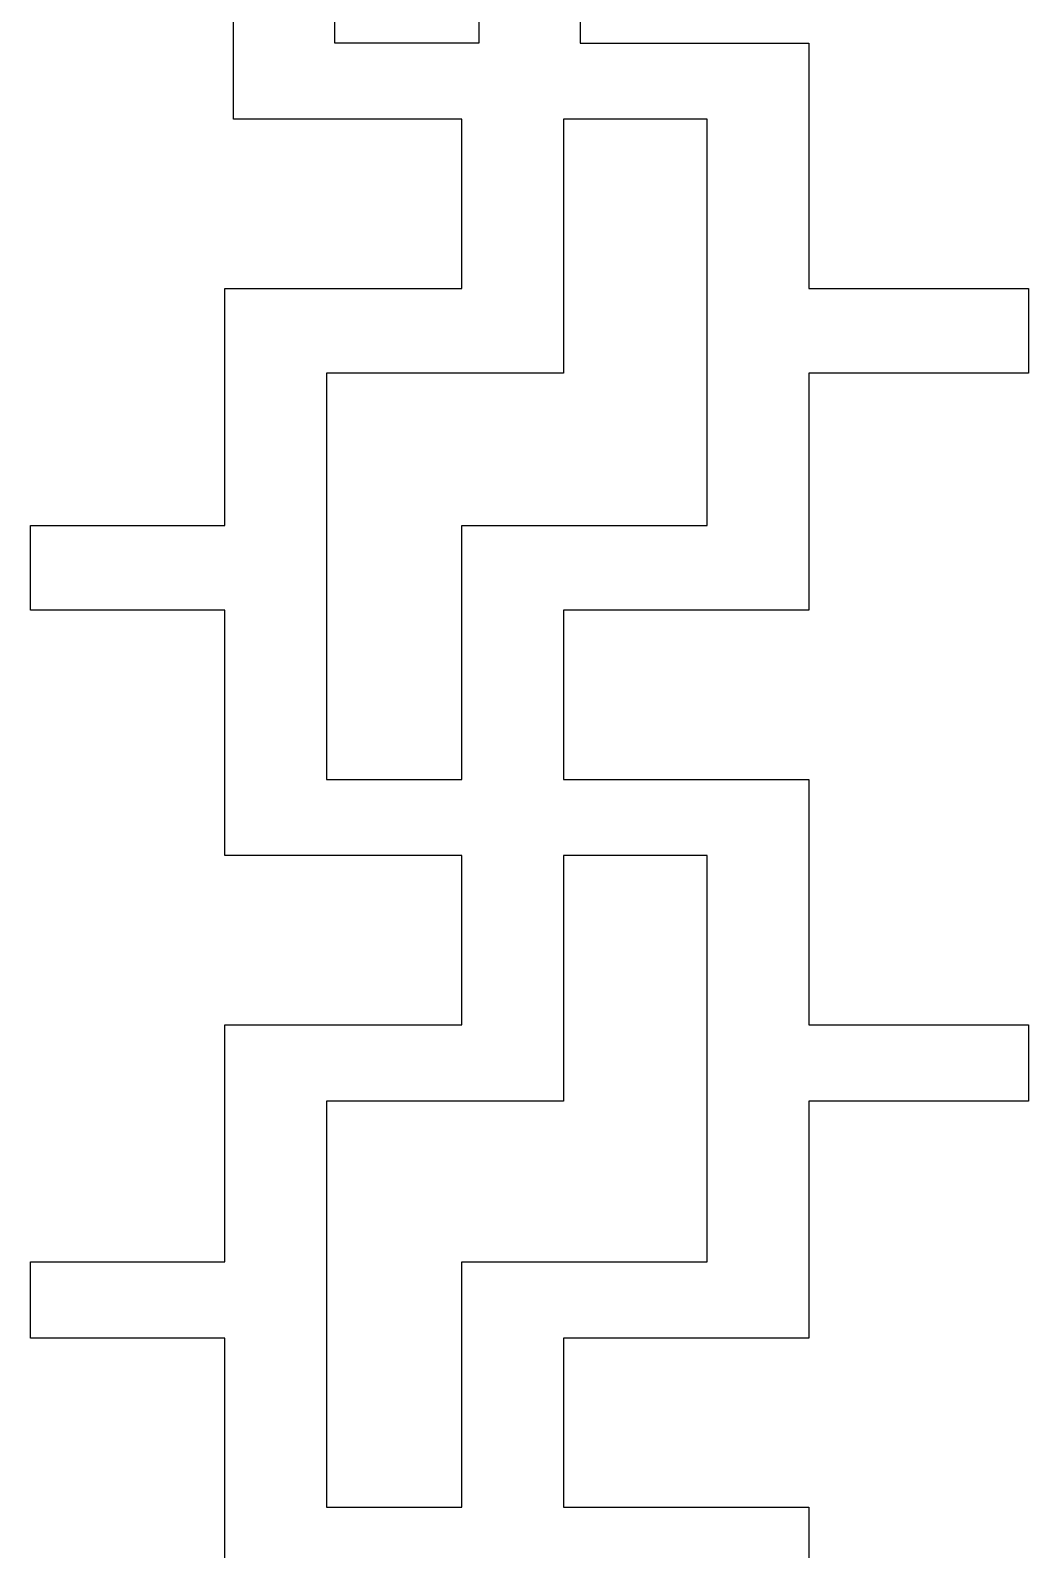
# Model space of a CAD drawing. Extents: x -66030 to 95157, y -13132 to 45879.
# Drawn here: x 14868 to 15329, y 34587 to 35289 of the extents above; entities that cross this region are included whole.
import ezdxf

# ---------------------------------------------------------------- set-up
doc = ezdxf.new("R2010")
doc.units = 0
doc.header["$LTSCALE"] = 100
doc.header["$MEASUREMENT"] = 0
doc.layers.add('3', color=11, linetype='CONTINUOUS')

msp = doc.modelspace()

# ---------------------------------------------------------------- linework, layer by layer
at = {"layer": '3'}
for points in [[(15009.11, 35396.02), (15009.11, 35470.23), (15122.38, 35470.23), (15122.38, 35505.39), (15122.38, 35505.39), (15122.38, 35583.5), (15184.88, 35583.5), (15184.88, 35396.02), (15122.38, 35396.02), (15075.51, 35396.02), (15075.51, 35360.86), (15075.51, 35282.75), (15009.11, 35282.75), (15009.11, 35396.02)], [(15009.11, 35396.02), (15009.11, 35396.02), (15009.11, 35470.23), (15122.38, 35470.23), (15122.38, 35470.23), (15122.38, 35505.39), (15122.38, 35505.39), (15122.38, 35583.5), (15184.88, 35583.5), (15184.88, 35396.02), (15122.38, 35396.02), (15075.51, 35396.02), (15075.51, 35396.02), (15075.51, 35360.86), (15075.51, 35282.75), (15009.11, 35282.75), (15009.11, 35396.02)], [(15067.7, 34942.93), (15067.7, 35060.11), (15180.97, 35060.11), (15180.97, 35130.41), (15180.97, 35247.59), (15114.57, 35247.59), (15114.57, 35130.41), (15067.7, 35130.41), (15005.2, 35130.41), (15005.2, 34942.93), (15067.7, 34942.93)], [(15067.7, 34942.93), (15067.7, 35060.11), (15180.97, 35060.11), (15180.97, 35130.41), (15180.97, 35247.59), (15114.57, 35247.59), (15114.57, 35130.41), (15114.57, 35130.41), (15067.7, 35130.41), (15005.2, 35130.41), (15005.2, 34942.93), (15067.7, 34942.93)], [(15005.2, 34607.01), (15067.7, 34607.01), (15067.7, 34685.13), (15067.7, 34720.29), (15114.57, 34720.29), (15180.97, 34720.29), (15180.97, 34907.77), (15114.57, 34907.77), (15114.57, 34829.65), (15114.57, 34829.65), (15114.57, 34794.5), (15005.2, 34794.5), (15005.2, 34607.01)], [(15005.2, 34607.01), (15067.7, 34607.01), (15067.7, 34685.13), (15067.7, 34720.29), (15114.57, 34720.29), (15180.97, 34720.29), (15180.97, 34907.77), (15114.57, 34907.77), (15114.57, 34829.65), (15114.57, 34829.65), (15114.57, 34794.5), (15005.2, 34794.5), (15005.2, 34607.01)]]:
    msp.add_lwpolyline(points, close=True, dxfattribs=at)
for points in [[(14958.33, 34567.95), (14958.33, 34607.01), (14958.33, 34685.13), (14868.49, 34685.13), (14868.49, 34720.29), (14958.33, 34720.29), (14958.33, 34829.65), (15005.2, 34829.65), (15005.2, 34829.65), (15067.7, 34829.65), (15067.7, 34907.77), (15005.2, 34907.77), (14958.33, 34907.77), (14958.33, 34942.93), (14958.33, 35021.05), (14868.49, 35021.05), (14868.49, 35060.11), (14958.33, 35060.11), (14958.33, 35130.41), (14958.33, 35169.47), (15005.2, 35169.47), (15067.7, 35169.47), (15067.7, 35247.59), (15009.11, 35247.59), (14962.24, 35247.59), (14962.24, 35360.86)], [(14958.33, 34567.95), (14958.33, 34607.01), (14958.33, 34685.13), (14868.49, 34685.13), (14868.49, 34720.29), (14958.33, 34720.29), (14958.33, 34829.65), (15005.2, 34829.65), (15005.2, 34829.65), (15067.7, 34829.65), (15067.7, 34907.77), (15005.2, 34907.77), (15005.2, 34907.77), (14958.33, 34907.77), (14958.33, 34907.77), (14958.33, 34942.93), (14958.33, 35021.05), (14868.49, 35021.05), (14868.49, 35060.11), (14958.33, 35060.11), (14958.33, 35130.41), (14958.33, 35169.47), (15005.2, 35169.47), (15067.7, 35169.47), (15067.7, 35247.59), (15067.7, 35247.59), (15009.11, 35247.59), (14962.24, 35247.59), (14962.24, 35247.59), (14962.24, 35360.86)], [(15122.38, 35360.86), (15122.38, 35282.75), (15180.97, 35282.75), (15227.84, 35282.75), (15227.84, 35247.59), (15227.84, 35169.47), (15329.4, 35169.47), (15329.4, 35130.41), (15227.84, 35130.41), (15227.84, 35021.05), (15180.97, 35021.05), (15180.97, 35021.05), (15114.57, 35021.05), (15114.57, 34942.93), (15180.97, 34942.93), (15227.84, 34942.93), (15227.84, 34907.77), (15227.84, 34829.65), (15329.4, 34829.65), (15329.4, 34794.5), (15227.84, 34794.5), (15227.84, 34685.13), (15180.97, 34685.13), (15114.57, 34685.13), (15114.57, 34607.01), (15180.97, 34607.01), (15227.84, 34607.01), (15227.84, 34567.95)], [(15122.38, 35360.86), (15122.38, 35282.75), (15122.38, 35282.75), (15180.97, 35282.75), (15227.84, 35282.75), (15227.84, 35247.59), (15227.84, 35169.47), (15329.4, 35169.47), (15329.4, 35130.41), (15227.84, 35130.41), (15227.84, 35021.05), (15180.97, 35021.05), (15180.97, 35021.05), (15114.57, 35021.05), (15114.57, 34942.93), (15180.97, 34942.93), (15227.84, 34942.93), (15227.84, 34907.77), (15227.84, 34829.65), (15329.4, 34829.65), (15329.4, 34794.5), (15227.84, 34794.5), (15227.84, 34685.13), (15227.84, 34685.13), (15180.97, 34685.13), (15114.57, 34685.13), (15114.57, 34607.01), (15180.97, 34607.01), (15227.84, 34607.01), (15227.84, 34567.95)]]:
    msp.add_lwpolyline(points, dxfattribs=at)

doc.saveas('drawing.dxf')
